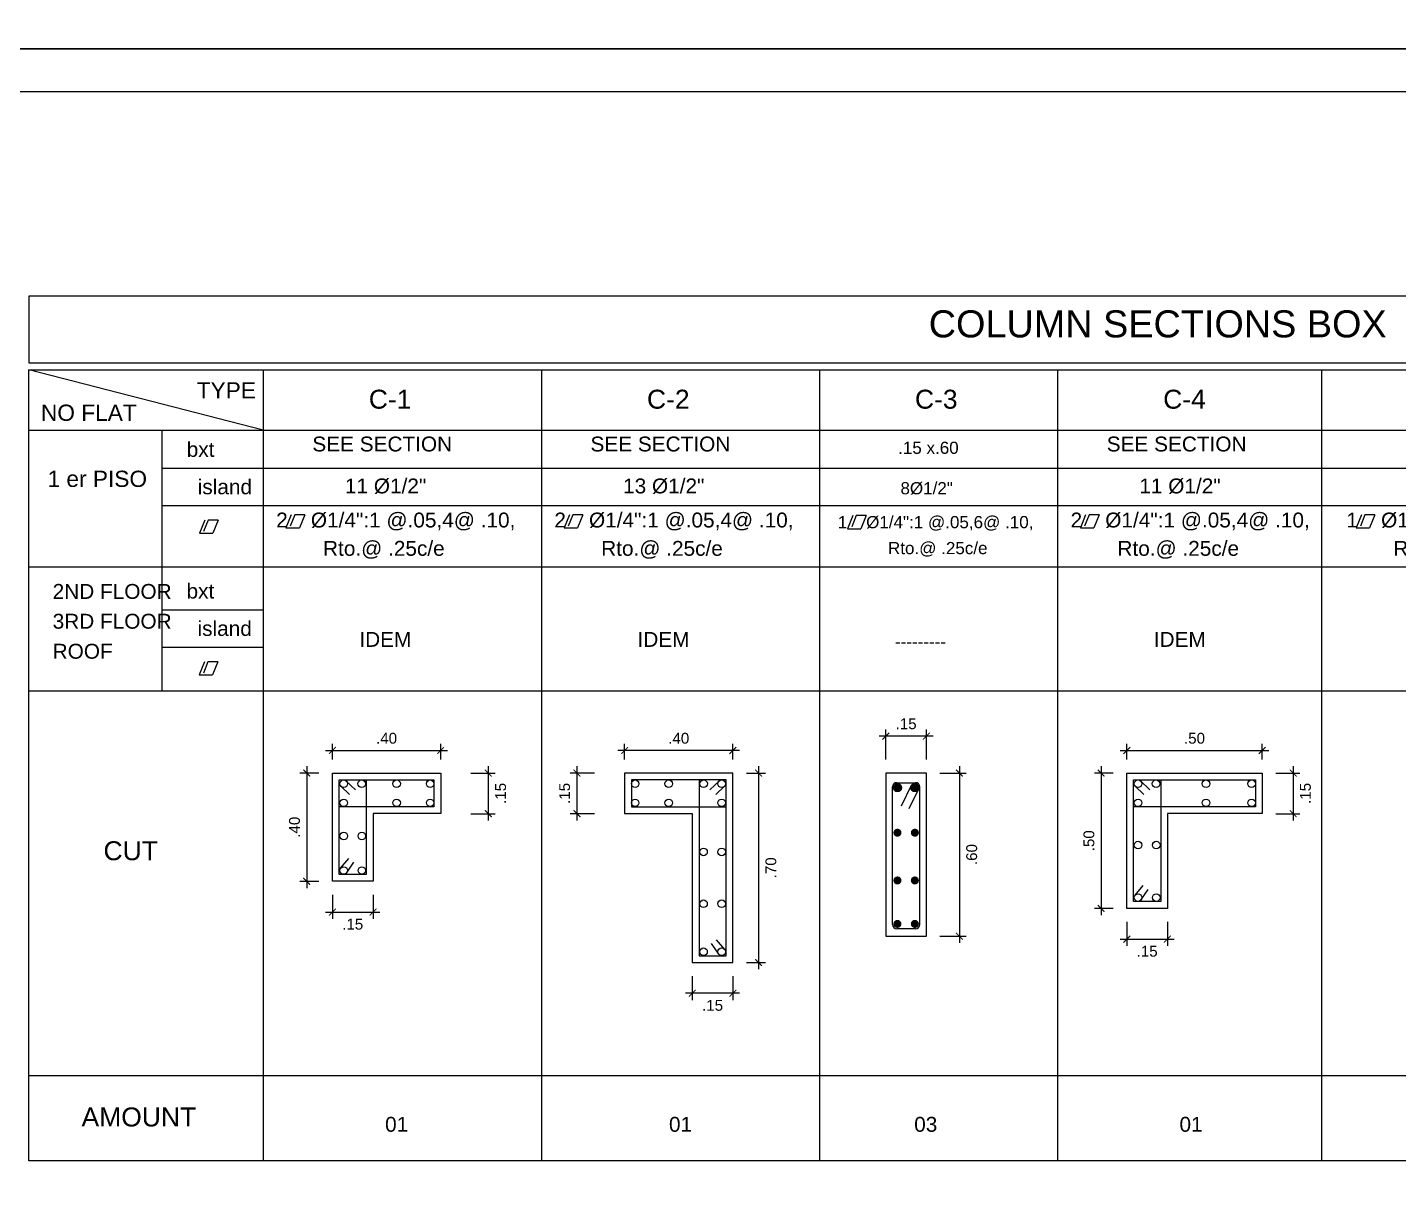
# Model space of a CAD drawing. Header units: millimetres. Extents: x -59 to 123, y 54 to 155.
# Drawn here: x 49.34 to 59.47, y 116.33 to 124.86 of the extents above; entities that cross this region are included whole.
import ezdxf

# ---------------------------------------------------------------- set-up
doc = ezdxf.new("R2010")
doc.units = ezdxf.units.MM
doc.linetypes.add('CONTINUA', pattern=[0])
doc.layers.get('0').update_dxf_attribs({"lineweight": 9})
doc.layers.get('Defpoints').update_dxf_attribs({"lineweight": 0})
for name, color, linetype, lineweight in [('.pluma1', 7, 'Continuous', 9), ('ACERO', 150, 'CONTINUA', 40), ('COTA', 4, 'Continuous', 9), ('DET-CORTE', 86, 'Continuous', 50), ('pluma2', 4, 'Continuous', 20)]:
    doc.layers.add(name, color=color, linetype=linetype, lineweight=lineweight)
doc.layers.add('TEXTO', color=2, linetype='Continuous')
doc.styles.add('LUIS', font='arial.ttf')
doc.dimstyles.new('luis', dxfattribs={"dimtxt": 0.08, "dimasz": 0.05, "dimexe": 0.05, "dimexo": 0.1, "dimgap": 0.05, "dimtad": 2, "dimzin": 4, "dimdsep": 46, "dimtxsty": 'LUIS', "dimblk": 'ARCHTICK', "dimcen": 2, "dimdle": 0.05, "dimclrd": 256, "dimclre": 256, "dimclrt": 56, "dimaunit": 1, "dimadec": 0, "dimazin": 0, "dimtfac": 1, "dimtix": 1, "dimtmove": 0, "dimatfit": 3, "dimfxl": 1, "dimlwd": -1, "dimlwe": -1, "dimarcsym": 0})

# ---------------------------------------------------------------- blocks, each defined once
blk = doc.blocks.new('_ArchTick')
at = {"color": 0, "linetype": 'ByBlock', "const_width": 0.15}
blk.add_lwpolyline([(-0.5, -0.5), (0.5, 0.5)], dxfattribs=at)
blk = doc.blocks.new('*D716')
at = {"layer": 'COTA', "transparency": 16777216}
for p, q in [((51.592, 118.452), (51.592, 118.275)), ((51.892, 118.452), (51.892, 118.275)), ((51.542, 118.325), (51.942, 118.325))]:
    blk.add_line(p, q, dxfattribs=at)
at = {"layer": 'Defpoints', "color": 0, "transparency": 16777216}
for p in [(51.592, 118.552), (51.892, 118.552), (51.892, 118.325)]:
    blk.add_point(p, dxfattribs=at)
at = {"layer": 'COTA', "transparency": 16777216, "xscale": 0.05, "yscale": 0.05, "zscale": 0.05, "rotation": 180}
blk.add_blockref('_ArchTick', (51.592, 118.325), dxfattribs=at)
at = {"layer": 'COTA', "transparency": 16777216, "xscale": 0.05, "yscale": 0.05, "zscale": 0.05}
blk.add_blockref('_ArchTick', (51.892, 118.325), dxfattribs=at)
at = {"layer": 'COTA', "color": 56, "lineweight": 5, "transparency": 16777216, "insert": (51.742, 118.235), "char_height": 0.08, "attachment_point": 5, "style": 'LUIS'}
blk.add_mtext('.15', dxfattribs=at)
blk = doc.blocks.new('*D717')
at = {"layer": 'COTA', "transparency": 16777216}
for p, q in [((52.615, 119.352), (52.794, 119.352)), ((52.744, 119.402), (52.744, 119.002)), ((52.615, 119.052), (52.794, 119.052))]:
    blk.add_line(p, q, dxfattribs=at)
at = {"layer": 'Defpoints', "color": 0, "transparency": 16777216}
for p in [(52.515, 119.352), (52.515, 119.052), (52.744, 119.052)]:
    blk.add_point(p, dxfattribs=at)
at = {"layer": 'COTA', "transparency": 16777216, "xscale": 0.05, "yscale": 0.05, "zscale": 0.05}
for p, rotation in [((52.744, 119.352), 90), ((52.744, 119.052), 270)]:
    blk.add_blockref('_ArchTick', p, dxfattribs=dict(at, rotation=rotation))
at = {"layer": 'COTA', "color": 56, "lineweight": 5, "transparency": 16777216, "insert": (52.835, 119.202), "char_height": 0.08, "attachment_point": 5, "rotation": 90, "style": 'LUIS'}
blk.add_mtext('.15', dxfattribs=at)
blk = doc.blocks.new('*D718')
at = {"layer": 'COTA', "transparency": 16777216}
for p, q in [((51.492, 119.352), (51.352, 119.352)), ((51.402, 119.402), (51.402, 118.502)), ((51.492, 118.552), (51.352, 118.552))]:
    blk.add_line(p, q, dxfattribs=at)
at = {"layer": 'Defpoints', "color": 0, "transparency": 16777216}
for p in [(51.592, 119.352), (51.402, 118.552), (51.592, 118.552)]:
    blk.add_point(p, dxfattribs=at)
at = {"layer": 'COTA', "transparency": 16777216, "xscale": 0.05, "yscale": 0.05, "zscale": 0.05}
for p, rotation in [((51.402, 119.352), 90), ((51.402, 118.552), 270)]:
    blk.add_blockref('_ArchTick', p, dxfattribs=dict(at, rotation=rotation))
at = {"layer": 'COTA', "color": 56, "lineweight": 5, "transparency": 16777216, "insert": (51.312, 118.952), "char_height": 0.08, "attachment_point": 5, "rotation": 90, "style": 'LUIS'}
blk.add_mtext('.40', dxfattribs=at)
blk = doc.blocks.new('*D719')
at = {"layer": 'COTA', "transparency": 16777216}
for p, q in [((51.592, 119.452), (51.592, 119.569)), ((52.392, 119.452), (52.392, 119.569)), ((51.542, 119.519), (52.442, 119.519))]:
    blk.add_line(p, q, dxfattribs=at)
at = {"layer": 'Defpoints', "color": 0, "transparency": 16777216}
for p in [(52.392, 119.519), (51.592, 119.352), (52.392, 119.352)]:
    blk.add_point(p, dxfattribs=at)
at = {"layer": 'COTA', "transparency": 16777216, "xscale": 0.05, "yscale": 0.05, "zscale": 0.05, "rotation": 180}
blk.add_blockref('_ArchTick', (51.592, 119.519), dxfattribs=at)
at = {"layer": 'COTA', "transparency": 16777216, "xscale": 0.05, "yscale": 0.05, "zscale": 0.05}
blk.add_blockref('_ArchTick', (52.392, 119.519), dxfattribs=at)
at = {"layer": 'COTA', "color": 56, "lineweight": 5, "transparency": 16777216, "insert": (51.992, 119.609), "char_height": 0.08, "attachment_point": 5, "style": 'LUIS'}
blk.add_mtext('.40', dxfattribs=at)
blk = doc.blocks.new('*D724')
at = {"layer": 'COTA', "transparency": 16777216}
for p, q in [((55.681, 119.452), (55.681, 119.675)), ((55.981, 119.452), (55.981, 119.675)), ((56.031, 119.625), (55.631, 119.625))]:
    blk.add_line(p, q, dxfattribs=at)
at = {"layer": 'Defpoints', "color": 0, "transparency": 16777216}
for p in [(55.681, 119.625), (55.681, 119.352), (55.981, 119.352)]:
    blk.add_point(p, dxfattribs=at)
at = {"layer": 'COTA', "transparency": 16777216, "xscale": 0.05, "yscale": 0.05, "zscale": 0.05, "rotation": 180}
blk.add_blockref('_ArchTick', (55.681, 119.625), dxfattribs=at)
at = {"layer": 'COTA', "transparency": 16777216, "xscale": 0.05, "yscale": 0.05, "zscale": 0.05}
blk.add_blockref('_ArchTick', (55.981, 119.625), dxfattribs=at)
at = {"layer": 'COTA', "color": 56, "lineweight": 5, "transparency": 16777216, "insert": (55.831, 119.716), "char_height": 0.08, "attachment_point": 5, "style": 'LUIS'}
blk.add_mtext('.15', dxfattribs=at)
blk = doc.blocks.new('*D725')
at = {"layer": 'COTA', "transparency": 16777216}
for p, q in [((56.081, 119.352), (56.275, 119.352)), ((56.225, 119.402), (56.225, 118.097)), ((56.081, 118.147), (56.275, 118.147))]:
    blk.add_line(p, q, dxfattribs=at)
at = {"layer": 'Defpoints', "color": 0, "transparency": 16777216}
for p in [(55.981, 119.352), (55.981, 118.147), (56.225, 118.147)]:
    blk.add_point(p, dxfattribs=at)
at = {"layer": 'COTA', "transparency": 16777216, "xscale": 0.05, "yscale": 0.05, "zscale": 0.05}
for p, rotation in [((56.225, 119.352), 90), ((56.225, 118.147), 270)]:
    blk.add_blockref('_ArchTick', p, dxfattribs=dict(at, rotation=rotation))
at = {"layer": 'COTA', "color": 56, "lineweight": 5, "transparency": 16777216, "insert": (56.316, 118.75), "char_height": 0.08, "attachment_point": 5, "rotation": 90, "style": 'LUIS'}
blk.add_mtext('.60', dxfattribs=at)
blk = doc.blocks.new('*D726')
at = {"layer": 'COTA', "transparency": 16777216}
for p, q in [((54.251, 117.852), (54.251, 117.675)), ((54.551, 117.852), (54.551, 117.675)), ((54.601, 117.725), (54.201, 117.725))]:
    blk.add_line(p, q, dxfattribs=at)
at = {"layer": 'Defpoints', "color": 0, "transparency": 16777216}
for p in [(54.251, 117.952), (54.551, 117.952), (54.251, 117.725)]:
    blk.add_point(p, dxfattribs=at)
at = {"layer": 'COTA', "transparency": 16777216, "xscale": 0.05, "yscale": 0.05, "zscale": 0.05, "rotation": 180}
blk.add_blockref('_ArchTick', (54.251, 117.725), dxfattribs=at)
at = {"layer": 'COTA', "transparency": 16777216, "xscale": 0.05, "yscale": 0.05, "zscale": 0.05}
blk.add_blockref('_ArchTick', (54.551, 117.725), dxfattribs=at)
at = {"layer": 'COTA', "color": 56, "lineweight": 5, "transparency": 16777216, "insert": (54.401, 117.635), "char_height": 0.08, "attachment_point": 5, "style": 'LUIS'}
blk.add_mtext('.15', dxfattribs=at)
blk = doc.blocks.new('*D727')
at = {"layer": 'COTA', "transparency": 16777216}
for p, q in [((53.528, 119.352), (53.349, 119.352)), ((53.399, 119.402), (53.399, 119.002)), ((53.528, 119.052), (53.349, 119.052))]:
    blk.add_line(p, q, dxfattribs=at)
at = {"layer": 'Defpoints', "color": 0, "transparency": 16777216}
for p in [(53.628, 119.352), (53.399, 119.052), (53.628, 119.052)]:
    blk.add_point(p, dxfattribs=at)
at = {"layer": 'COTA', "transparency": 16777216, "xscale": 0.05, "yscale": 0.05, "zscale": 0.05}
for p, rotation in [((53.399, 119.352), 90), ((53.399, 119.052), 270)]:
    blk.add_blockref('_ArchTick', p, dxfattribs=dict(at, rotation=rotation))
at = {"layer": 'COTA', "color": 56, "lineweight": 5, "transparency": 16777216, "insert": (53.308, 119.202), "char_height": 0.08, "attachment_point": 5, "rotation": 90, "style": 'LUIS'}
blk.add_mtext('.15', dxfattribs=at)
blk = doc.blocks.new('*D728')
at = {"layer": 'COTA', "transparency": 16777216}
for p, q in [((54.651, 119.352), (54.791, 119.352)), ((54.741, 119.402), (54.741, 117.902)), ((54.651, 117.952), (54.791, 117.952))]:
    blk.add_line(p, q, dxfattribs=at)
at = {"layer": 'Defpoints', "color": 0, "transparency": 16777216}
for p in [(54.551, 119.352), (54.551, 117.952), (54.741, 117.952)]:
    blk.add_point(p, dxfattribs=at)
at = {"layer": 'COTA', "transparency": 16777216, "xscale": 0.05, "yscale": 0.05, "zscale": 0.05}
for p, rotation in [((54.741, 119.352), 90), ((54.741, 117.952), 270)]:
    blk.add_blockref('_ArchTick', p, dxfattribs=dict(at, rotation=rotation))
at = {"layer": 'COTA', "color": 56, "lineweight": 5, "transparency": 16777216, "insert": (54.832, 118.652), "char_height": 0.08, "attachment_point": 5, "rotation": 90, "style": 'LUIS'}
blk.add_mtext('.70', dxfattribs=at)
blk = doc.blocks.new('*D729')
at = {"layer": 'COTA', "transparency": 16777216}
for p, q in [((53.751, 119.452), (53.751, 119.569)), ((54.551, 119.452), (54.551, 119.569)), ((54.601, 119.519), (53.701, 119.519))]:
    blk.add_line(p, q, dxfattribs=at)
at = {"layer": 'Defpoints', "color": 0, "transparency": 16777216}
for p in [(53.751, 119.519), (53.751, 119.352), (54.551, 119.352)]:
    blk.add_point(p, dxfattribs=at)
at = {"layer": 'COTA', "transparency": 16777216, "xscale": 0.05, "yscale": 0.05, "zscale": 0.05, "rotation": 180}
blk.add_blockref('_ArchTick', (53.751, 119.519), dxfattribs=at)
at = {"layer": 'COTA', "transparency": 16777216, "xscale": 0.05, "yscale": 0.05, "zscale": 0.05}
blk.add_blockref('_ArchTick', (54.551, 119.519), dxfattribs=at)
at = {"layer": 'COTA', "color": 56, "lineweight": 5, "transparency": 16777216, "insert": (54.151, 119.609), "char_height": 0.08, "attachment_point": 5, "style": 'LUIS'}
blk.add_mtext('.40', dxfattribs=at)
blk = doc.blocks.new('*D730')
at = {"layer": 'COTA', "transparency": 16777216}
for p, q in [((57.462, 118.252), (57.462, 118.075)), ((57.762, 118.252), (57.762, 118.075)), ((57.412, 118.125), (57.812, 118.125))]:
    blk.add_line(p, q, dxfattribs=at)
at = {"layer": 'Defpoints', "color": 0, "transparency": 16777216}
for p in [(57.462, 118.352), (57.762, 118.352), (57.762, 118.125)]:
    blk.add_point(p, dxfattribs=at)
at = {"layer": 'COTA', "transparency": 16777216, "xscale": 0.05, "yscale": 0.05, "zscale": 0.05, "rotation": 180}
blk.add_blockref('_ArchTick', (57.462, 118.125), dxfattribs=at)
at = {"layer": 'COTA', "transparency": 16777216, "xscale": 0.05, "yscale": 0.05, "zscale": 0.05}
blk.add_blockref('_ArchTick', (57.762, 118.125), dxfattribs=at)
at = {"layer": 'COTA', "color": 56, "lineweight": 5, "transparency": 16777216, "insert": (57.612, 118.035), "char_height": 0.08, "attachment_point": 5, "style": 'LUIS'}
blk.add_mtext('.15', dxfattribs=at)
blk = doc.blocks.new('*D731')
at = {"layer": 'COTA', "transparency": 16777216}
for p, q in [((58.562, 119.352), (58.741, 119.352)), ((58.691, 119.402), (58.691, 119.002)), ((58.562, 119.052), (58.741, 119.052))]:
    blk.add_line(p, q, dxfattribs=at)
at = {"layer": 'Defpoints', "color": 0, "transparency": 16777216}
for p in [(58.462, 119.352), (58.462, 119.052), (58.691, 119.052)]:
    blk.add_point(p, dxfattribs=at)
at = {"layer": 'COTA', "transparency": 16777216, "xscale": 0.05, "yscale": 0.05, "zscale": 0.05}
for p, rotation in [((58.691, 119.352), 90), ((58.691, 119.052), 270)]:
    blk.add_blockref('_ArchTick', p, dxfattribs=dict(at, rotation=rotation))
at = {"layer": 'COTA', "color": 56, "lineweight": 5, "transparency": 16777216, "insert": (58.782, 119.202), "char_height": 0.08, "attachment_point": 5, "rotation": 90, "style": 'LUIS'}
blk.add_mtext('.15', dxfattribs=at)
blk = doc.blocks.new('*D732')
at = {"layer": 'COTA', "transparency": 16777216}
for p, q in [((57.362, 119.352), (57.222, 119.352)), ((57.272, 119.402), (57.272, 118.302)), ((57.362, 118.352), (57.222, 118.352))]:
    blk.add_line(p, q, dxfattribs=at)
at = {"layer": 'Defpoints', "color": 0, "transparency": 16777216}
for p in [(57.462, 119.352), (57.272, 118.352), (57.462, 118.352)]:
    blk.add_point(p, dxfattribs=at)
at = {"layer": 'COTA', "transparency": 16777216, "xscale": 0.05, "yscale": 0.05, "zscale": 0.05}
for p, rotation in [((57.272, 119.352), 90), ((57.272, 118.352), 270)]:
    blk.add_blockref('_ArchTick', p, dxfattribs=dict(at, rotation=rotation))
at = {"layer": 'COTA', "color": 56, "lineweight": 5, "transparency": 16777216, "insert": (57.182, 118.852), "char_height": 0.08, "attachment_point": 5, "rotation": 90, "style": 'LUIS'}
blk.add_mtext('.50', dxfattribs=at)
blk = doc.blocks.new('*D733')
at = {"layer": 'COTA', "transparency": 16777216}
for p, q in [((57.462, 119.452), (57.462, 119.569)), ((58.462, 119.452), (58.462, 119.569)), ((57.412, 119.519), (58.512, 119.519))]:
    blk.add_line(p, q, dxfattribs=at)
at = {"layer": 'Defpoints', "color": 0, "transparency": 16777216}
for p in [(58.462, 119.519), (57.462, 119.352), (58.462, 119.352)]:
    blk.add_point(p, dxfattribs=at)
at = {"layer": 'COTA', "transparency": 16777216, "xscale": 0.05, "yscale": 0.05, "zscale": 0.05, "rotation": 180}
blk.add_blockref('_ArchTick', (57.462, 119.519), dxfattribs=at)
at = {"layer": 'COTA', "transparency": 16777216, "xscale": 0.05, "yscale": 0.05, "zscale": 0.05}
blk.add_blockref('_ArchTick', (58.462, 119.519), dxfattribs=at)
at = {"layer": 'COTA', "color": 56, "lineweight": 5, "transparency": 16777216, "insert": (57.962, 119.609), "char_height": 0.08, "attachment_point": 5, "style": 'LUIS'}
blk.add_mtext('.50', dxfattribs=at)

msp = doc.modelspace()

# ---------------------------------------------------------------- hatches: boundary and pattern name
at = {"layer": 'ACERO', "lineweight": 5}
for points in [[(55.7369, 119.2448, -1), (55.7969, 119.2448, -1)], [(55.7369, 119.2448, -1), (55.7969, 119.2448, -1)], [(55.7369, 119.2448, -1), (55.7969, 119.2448, -1)], [(55.8658, 119.2448, -1), (55.9258, 119.2448, -1)], [(55.8658, 119.2448, -1), (55.9258, 119.2448, -1)], [(55.8658, 119.2448, -1), (55.9258, 119.2448, -1)], [(55.7669, 118.9414, 1), (55.7669, 118.8814, 1)], [(55.8958, 118.9414, -1), (55.8958, 118.8814, -1)], [(55.7669, 118.5886, 1), (55.7669, 118.5286, 1)], [(55.8958, 118.5886, -1), (55.8958, 118.5286, -1)], [(55.7669, 118.2674, 1), (55.7669, 118.2074, 1)], [(55.8958, 118.2674, -1), (55.8958, 118.2074, -1)]]:
    msp.add_hatch(color=256, dxfattribs=at).paths.add_polyline_path(points)

# ---------------------------------------------------------------- linework, layer by layer
at = {"layer": '.pluma1', "lineweight": 5}
for p, q in [((51.0805, 121.886), (49.3489, 122.3323)), ((51.0805, 122.3323), (51.0805, 116.4858)), ((53.1359, 122.3323), (53.1359, 116.4858)), ((55.1912, 122.3323), (55.1912, 116.4858)), ((56.9504, 122.3323), (56.9504, 116.4858)), ((58.9009, 122.3323), (58.9009, 116.4858)), ((49.3489, 121.8871), (72.0681, 121.8871)), ((50.3305, 121.6047), (72.0681, 121.6047)), ((50.3305, 121.3297), (72.0681, 121.3297)), ((49.3489, 120.8759), (72.0681, 120.8759)), ((50.3305, 120.5579), (51.0805, 120.5579)), ((50.3305, 120.2829), (51.0805, 120.2829)), ((49.3489, 119.9607), (72.0681, 119.9607)), ((49.3489, 119.9607), (72.0681, 119.9607)), ((49.3489, 117.1164), (70.3014, 117.1164)), ((49.3489, 117.1164), (70.3014, 117.1164))]:
    msp.add_line(p, q, dxfattribs=at)
at = {"layer": '.pluma1', "lineweight": 5, "ltscale": 0.18}
for p, q in [((49.3489, 122.3323), (51.0805, 122.3323)), ((50.3305, 121.8871), (50.3305, 119.9607)), ((49.3489, 119.9607), (72.0681, 119.9607)), ((49.3489, 117.1164), (72.0681, 117.1164))]:
    msp.add_line(p, q, dxfattribs=at)
at = {"layer": 'ACERO', "lineweight": 5}
for p, q in [((51.6423, 118.6023), (51.6423, 119.3023)), ((51.6423, 119.3023), (52.3423, 119.3023)), ((51.8423, 119.3023), (51.8423, 118.6023)), ((52.3423, 119.3023), (52.3423, 119.1023)), ((54.501, 119.3023), (53.801, 119.3023)), ((53.801, 119.3023), (53.801, 119.1023)), ((54.301, 119.3023), (54.301, 118.0023)), ((54.501, 118.0023), (54.501, 119.3023)), ((55.7313, 118.2323), (55.7313, 119.2512)), ((55.7613, 119.2812), (55.9013, 119.2812)), ((55.8714, 119.265), (55.7947, 119.1075)), ((55.9313, 118.2323), (55.9313, 119.2512)), ((57.5122, 118.4023), (57.5122, 119.3023)), ((57.5122, 119.3023), (58.4122, 119.3023)), ((57.7122, 119.3023), (57.7122, 118.4023)), ((58.4122, 119.3023), (58.4122, 119.1023)), ((55.9254, 119.2387), (55.8522, 119.0885)), ((52.3423, 119.1023), (51.6423, 119.1023)), ((53.801, 119.1023), (54.501, 119.1023)), ((58.4122, 119.1023), (57.5122, 119.1023)), ((51.8423, 118.6023), (51.6423, 118.6023)), ((57.7122, 118.4023), (57.5122, 118.4023)), ((55.9013, 118.2023), (55.7613, 118.2023)), ((54.301, 118.0023), (54.501, 118.0023))]:
    msp.add_line(p, q, dxfattribs=at)
at = {"layer": 'ACERO', "linetype": 'Continuous', "lineweight": 5, "ltscale": 0.01}
for p, q in [((51.6533, 119.2559), (51.718, 119.1934)), ((51.6898, 119.2972), (51.7627, 119.2287)), ((54.4535, 119.2972), (54.3805, 119.2287)), ((54.49, 119.2559), (54.4253, 119.1934)), ((57.5232, 119.2559), (57.5879, 119.1934)), ((57.5597, 119.2972), (57.6327, 119.2287)), ((51.6527, 118.6487), (51.7123, 118.7208)), ((51.6962, 118.6135), (51.7502, 118.6929)), ((57.5226, 118.4487), (57.5822, 118.5208)), ((57.5661, 118.4135), (57.6202, 118.4929)), ((54.4471, 118.0135), (54.3931, 118.0929)), ((54.4906, 118.0487), (54.431, 118.1208))]:
    msp.add_line(p, q, dxfattribs=at)
at = {"layer": 'ACERO', "lineweight": 5}
for centre, radius in [((51.6752, 119.2733), 0.028), ((51.8083, 119.2733), 0.028), ((52.066, 119.2733), 0.028), ((52.3142, 119.2733), 0.028), ((53.829, 119.2733), 0.028), ((54.0773, 119.2733), 0.028), ((54.335, 119.2733), 0.028), ((54.4681, 119.2733), 0.028), ((55.7669, 119.2448), 0.03), ((55.7669, 119.2448), 0.03), ((55.7669, 119.2448), 0.03), ((55.8958, 119.2448), 0.03), ((55.8958, 119.2448), 0.03), ((55.8958, 119.2448), 0.03), ((57.5452, 119.2733), 0.028), ((57.6782, 119.2733), 0.028), ((58.0471, 119.2733), 0.028), ((58.3842, 119.2733), 0.028), ((51.6752, 119.1321), 0.028), ((52.066, 119.1321), 0.028), ((52.3142, 119.1321), 0.028), ((53.829, 119.1321), 0.028), ((54.0773, 119.1321), 0.028), ((54.4681, 119.1321), 0.028), ((57.5452, 119.1321), 0.028), ((58.0471, 119.1321), 0.028), ((58.3842, 119.1321), 0.028), ((51.6752, 118.8871), 0.028), ((51.8093, 118.8871), 0.028), ((57.5452, 118.82), 0.028), ((57.6792, 118.82), 0.028), ((54.334, 118.7697), 0.028), ((54.4681, 118.7697), 0.028), ((51.6752, 118.6321), 0.028), ((51.8093, 118.6321), 0.028), ((57.5452, 118.4321), 0.028), ((57.6792, 118.4321), 0.028), ((54.334, 118.3868), 0.028), ((54.4681, 118.3868), 0.028), ((54.334, 118.0321), 0.028), ((54.4681, 118.0321), 0.028)]:
    msp.add_circle(centre, radius, dxfattribs=at)
for centre, start, end in [((55.7613, 119.2512), 90, 180), ((55.9013, 119.2512), 0, 90), ((55.7613, 118.2323), 180, 270), ((55.9013, 118.2323), 270, 0)]:
    msp.add_arc(centre, 0.03, start, end, dxfattribs=at)
at = {"layer": 'Defpoints', "lineweight": 5, "ltscale": 0.5}
for points in [[(34.5836, 124.7036), (78.8336, 124.7036), (78.8336, 154.4862), (34.5836, 154.4862)], [(34.5836, 94.9209), (78.8336, 94.9209), (78.8336, 124.7036), (34.5836, 124.7036)]]:
    msp.add_lwpolyline(points, close=True, dxfattribs=at)
at = {"layer": 'DET-CORTE', "lineweight": 5, "ltscale": 0.5}
msp.add_lwpolyline([(34.9016, 95.2389), (78.5157, 95.2389), (78.5157, 124.3856), (34.9016, 124.3856)], close=True, dxfattribs=at)
at = {"layer": 'pluma2', "lineweight": 5}
for p, q in [((55.9813, 119.3523), (55.6813, 119.3523)), ((55.6813, 119.3523), (55.6813, 118.1473)), ((55.9813, 118.1473), (55.9813, 119.3523)), ((55.6813, 118.1473), (55.9813, 118.1473))]:
    msp.add_line(p, q, dxfattribs=at)
at = {"layer": 'pluma2', "linetype": 'Continuous', "lineweight": 5, "ltscale": 0.01}
for points in [[(72.0681, 122.8777), (49.3489, 122.8777), (49.3489, 122.3837), (72.0681, 122.3837)], [(72.0681, 116.4858), (49.3489, 116.4858), (49.3489, 122.3323), (72.0681, 122.3323)]]:
    msp.add_lwpolyline(points, close=True, dxfattribs=at)
for points in [[(51.5923, 118.5523), (51.5923, 119.3523), (52.3923, 119.3523), (52.3923, 119.0523), (51.8923, 119.0523), (51.8923, 118.5523), (51.5923, 118.5523)], [(54.551, 117.9523), (54.551, 119.3523), (53.751, 119.3523), (53.751, 119.0523), (54.251, 119.0523), (54.251, 117.9523), (54.551, 117.9523)], [(57.4622, 118.3523), (57.4622, 119.3523), (58.4622, 119.3523), (58.4622, 119.0523), (57.7622, 119.0523), (57.7622, 118.3523), (57.4622, 118.3523)]]:
    msp.add_lwpolyline(points, dxfattribs=at)
at = {"layer": 'TEXTO', "lineweight": 5, "ltscale": 0.18}
for p, q in [((50.6481, 121.2212), (50.609, 121.124)), ((50.6734, 121.2212), (50.6399, 121.1377)), ((50.7474, 121.2212), (50.6734, 121.2212)), ((50.7474, 121.2212), (50.7083, 121.124)), ((51.2876, 121.2607), (51.2485, 121.1635)), ((51.313, 121.2607), (51.2794, 121.1772)), ((51.387, 121.2607), (51.313, 121.2607)), ((51.387, 121.2607), (51.3479, 121.1635)), ((53.343, 121.2607), (53.3039, 121.1635)), ((53.3684, 121.2607), (53.3348, 121.1772)), ((53.4424, 121.2607), (53.3684, 121.2607)), ((53.4424, 121.2607), (53.4033, 121.1635)), ((55.4372, 121.2552), (55.3981, 121.1581)), ((55.4626, 121.2552), (55.429, 121.1718)), ((55.5366, 121.2552), (55.4626, 121.2552)), ((55.5366, 121.2552), (55.4975, 121.1581)), ((57.1576, 121.2607), (57.1185, 121.1635)), ((57.1829, 121.2607), (57.1494, 121.1772)), ((57.2569, 121.2607), (57.1829, 121.2607)), ((57.2569, 121.2607), (57.2178, 121.1635)), ((59.1958, 121.2607), (59.1567, 121.1635)), ((59.2212, 121.2607), (59.1876, 121.1772)), ((59.2952, 121.2607), (59.2212, 121.2607)), ((59.2952, 121.2607), (59.2561, 121.1635)), ((50.609, 121.124), (50.7083, 121.124)), ((51.2485, 121.1635), (51.3479, 121.1635)), ((53.3039, 121.1635), (53.4033, 121.1635)), ((55.3981, 121.1581), (55.4975, 121.1581)), ((57.1185, 121.1635), (57.2178, 121.1635)), ((59.1567, 121.1635), (59.2561, 121.1635)), ((50.6466, 120.1744), (50.6075, 120.0772)), ((50.6719, 120.1744), (50.6384, 120.0909)), ((50.7459, 120.1744), (50.6719, 120.1744)), ((50.7459, 120.1744), (50.7068, 120.0772)), ((50.6075, 120.0772), (50.7068, 120.0772))]:
    msp.add_line(p, q, dxfattribs=at)

# ---------------------------------------------------------------- texts
at = {"layer": 'TEXTO', "lineweight": 5, "ltscale": 0.35, "style": 'LUIS'}
msp.add_text('COLUMN SECTIONS BOX', height=0.2, rotation=0, dxfattribs=at).set_placement((55.9982, 122.5718))
at = {"layer": 'TEXTO', "lineweight": 5, "ltscale": 0.18, "style": 'LUIS'}
for s, height, p in [('TYPE', 0.12, (50.5892, 122.1204)), ('C-1', 0.14, (51.8608, 122.0451)), ('C-2', 0.14, (53.9162, 122.0451)), ('C-3', 0.14, (55.8964, 122.0451)), ('C-4', 0.14, (57.7307, 122.0451)), ('NO FLAT', 0.12, (49.438, 121.9552)), ('bxt', 0.11, (50.5155, 121.689)), ('1 er PISO', 0.12, (49.4864, 121.4667)), ('island', 0.11, (50.5966, 121.4126)), ('bxt', 0.11, (50.514, 120.6422)), ('island', 0.11, (50.5951, 120.3658)), ('CUT', 0.14, (49.9005, 118.7082)), ('AMOUNT', 0.14, (49.7381, 116.7408))]:
    msp.add_text(s, height=height, rotation=0, dxfattribs=at).set_placement(p)
at = {"layer": 'TEXTO', "lineweight": 5, "ltscale": 0.2, "style": 'LUIS'}
for s, height, rotation, p in [('SEE SECTION', 0.11, 360, (51.4435, 121.7289)), ('SEE SECTION', 0.11, 360, (53.4989, 121.7289)), ('.15 x.60', 0.09, 0, (55.7722, 121.7112)), ('SEE SECTION', 0.11, 360, (57.3134, 121.7289)), ('11 Ø1/2" ', 0.11, 360, (51.6843, 121.419)), ('13 Ø1/2" ', 0.11, 360, (53.7397, 121.419)), ('8Ø1/2" ', 0.09, 0, (55.7894, 121.4122)), ('11 Ø1/2" ', 0.11, 360, (57.5542, 121.419)), ('2    %%C1/4":1 @.05,4@ .10,', 0.11, 360, (51.1764, 121.1671)), ('2    %%C1/4":1 @.05,4@ .10,', 0.11, 360, (53.2318, 121.1671)), ('2    %%C1/4":1 @.05,4@ .10,', 0.11, 360, (57.0464, 121.1671)), ('1    %%C1/4":1 @.05,4@ .10,', 0.11, 360, (59.0846, 121.1671)), ('1    %%C1/4":1 @.05,6@ .10,', 0.09, 0, (55.326, 121.1617)), ('Rto.@ .25c/e', 0.11, 360, (51.5226, 120.9578)), ('Rto.@ .25c/e', 0.11, 360, (53.5779, 120.9578)), ('Rto.@ .25c/e', 0.09, 0, (55.6971, 120.9699)), ('Rto.@ .25c/e', 0.11, 360, (57.3925, 120.9578)), ('Rto.@ .25c/e', 0.11, 360, (59.4308, 120.9578)), ('2ND FLOOR', 0.11, 360, (49.5246, 120.6395)), ('3RD FLOOR', 0.11, 360, (49.5246, 120.4193)), ('IDEM', 0.11, 360, (51.7911, 120.285)), ('IDEM', 0.11, 360, (53.8465, 120.285)), ('IDEM', 0.11, 360, (57.6611, 120.285)), ('ROOF', 0.11, 360, (49.5246, 120.1974)), ('---------', 0.09, 360, (55.749, 120.2786)), ('01', 0.11, 360, (51.9812, 116.7014)), ('01', 0.11, 360, (54.0789, 116.7014)), ('03', 0.11, 360, (55.8907, 116.7014)), ('01', 0.11, 360, (57.8511, 116.7014))]:
    msp.add_text(s, height=height, rotation=rotation, dxfattribs=at).set_placement(p)

# ---------------------------------------------------------------- dimensions: what is measured, and where the dimension line sits
at = {"layer": 'COTA', "lineweight": 5}
dim = msp.add_linear_dim(base=(55.6813, 119.625), p1=(55.9813, 119.3523), p2=(55.6813, 119.3523), angle=180, dimstyle='luis', override={"dimlfac": 0.5}, dxfattribs=at)
dim.commit()
dim.dimension.update_dxf_attribs({"geometry": '*D724', "text_midpoint": (55.8313, 119.625), "dimtype": 160})
for base, p1, p2, picture, middle in [((52.3923, 119.5185), (51.5923, 119.3523), (52.3923, 119.3523), '*D719', (51.9923, 119.6094)), ((58.4622, 119.5185), (57.4622, 119.3523), (58.4622, 119.3523), '*D733', (57.9622, 119.6094)), ((51.8923, 118.3254), (51.5923, 118.5523), (51.8923, 118.5523), '*D716', (51.7423, 118.2345)), ((57.7622, 118.1254), (57.4622, 118.3523), (57.7622, 118.3523), '*D730', (57.6122, 118.0345))]:
    dim = msp.add_linear_dim(base=base, p1=p1, p2=p2, dimstyle='luis', override={"dimlfac": 0.5}, dxfattribs=at)
    dim.commit()
    dim.dimension.update_dxf_attribs({"geometry": picture, "text_midpoint": middle})
for base, p1, p2, angle, picture, middle in [((53.751, 119.5185), (54.551, 119.3523), (53.751, 119.3523), 180, '*D729', (54.151, 119.6094)), ((51.4024, 118.5523), (51.5923, 119.3523), (51.5923, 118.5523), 90, '*D718', (51.3116, 118.9523)), ((52.7443, 119.0523), (52.5152, 119.3523), (52.5152, 119.0523), 90, '*D717', (52.8352, 119.2023)), ((53.399, 119.0523), (53.6281, 119.3523), (53.6281, 119.0523), 90, '*D727', (53.3081, 119.2023)), ((54.7409, 117.9523), (54.551, 119.3523), (54.551, 117.9523), 90, '*D728', (54.8317, 118.6523)), ((56.2252, 118.1473), (55.9813, 119.3523), (55.9813, 118.1473), 90, '*D725', (56.3161, 118.7498)), ((57.2724, 118.3523), (57.4622, 119.3523), (57.4622, 118.3523), 90, '*D732', (57.1815, 118.8523)), ((58.6913, 119.0523), (58.4622, 119.3523), (58.4622, 119.0523), 90, '*D731', (58.7821, 119.2023)), ((54.251, 117.7254), (54.551, 117.9523), (54.251, 117.9523), 180, '*D726', (54.401, 117.6345))]:
    dim = msp.add_linear_dim(base=base, p1=p1, p2=p2, angle=angle, dimstyle='luis', override={"dimlfac": 0.5}, dxfattribs=at)
    dim.commit()
    dim.dimension.update_dxf_attribs({"geometry": picture, "text_midpoint": middle})

doc.saveas('drawing.dxf')
